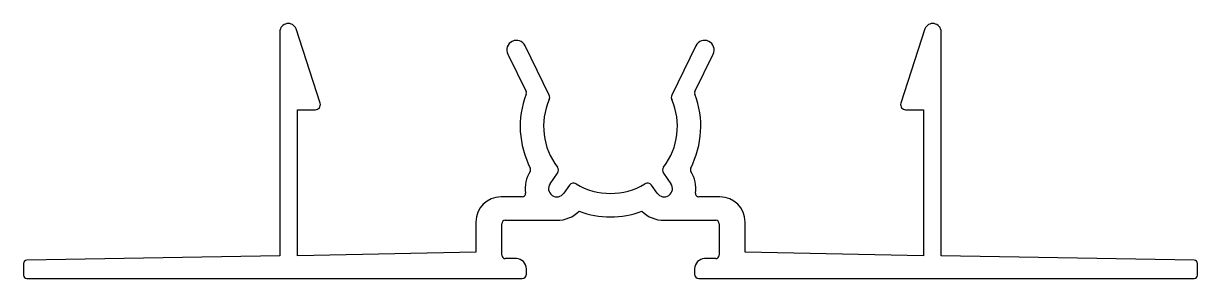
# Model space of a CAD drawing. Extents: x 1176.9 to 1247.1, y 1854.4 to 1869.6.
import ezdxf

# ---------------------------------------------------------------- set-up
doc = ezdxf.new("R2010")
doc.units = 0
doc.layers.add('DIM', color=7, linetype='CONTINUOUS')

msp = doc.modelspace()

# ---------------------------------------------------------------- linework, layer by layer
at = {"layer": 'DIM'}
for p, q in [((1192.238, 1869.09), (1192.238, 1855.71)), ((1194.648, 1864.825), (1193.212, 1869.259)), ((1230.81, 1869.259), (1229.374, 1864.825)), ((1231.784, 1855.71), (1231.784, 1869.09)), ((1208.345, 1865.301), (1206.903, 1868.257)), ((1217.119, 1868.257), (1215.677, 1865.301)), ((1205.87, 1867.753), (1206.959, 1865.52)), ((1217.063, 1865.52), (1218.153, 1867.753)), ((1193.297, 1855.71), (1193.297, 1864.432)), ((1193.297, 1864.432), (1194.363, 1864.432)), ((1229.66, 1864.432), (1230.725, 1864.432)), ((1230.725, 1864.432), (1230.725, 1855.71)), ((1208.396, 1860.017), (1208.841, 1860.652)), ((1215.181, 1860.652), (1215.626, 1860.017)), ((1209.551, 1859.922), (1209.215, 1859.443)), ((1214.807, 1859.443), (1214.471, 1859.922)), ((1206.727, 1859.23), (1205.466, 1859.23)), ((1218.556, 1859.23), (1217.295, 1859.23)), ((1203.966, 1857.73), (1203.966, 1855.928)), ((1205.511, 1855.741), (1205.511, 1857.63)), ((1205.711, 1857.83), (1208.806, 1857.83)), ((1215.216, 1857.83), (1218.311, 1857.83)), ((1218.511, 1857.63), (1218.511, 1855.741)), ((1220.056, 1855.928), (1220.056, 1857.73)), ((1192.238, 1855.71), (1177.108, 1855.456)), ((1203.966, 1855.928), (1193.297, 1855.71)), ((1206.381, 1855.541), (1205.711, 1855.541)), ((1218.311, 1855.541), (1217.641, 1855.541)), ((1230.725, 1855.71), (1220.056, 1855.928)), ((1246.914, 1855.456), (1231.784, 1855.71)), ((1176.911, 1855.256), (1176.911, 1854.555)), ((1206.981, 1854.605), (1206.981, 1854.941)), ((1217.041, 1854.941), (1217.041, 1854.605)), ((1247.111, 1854.555), (1247.111, 1855.256)), ((1177.111, 1854.355), (1206.731, 1854.355)), ((1217.291, 1854.355), (1246.911, 1854.355))]:
    msp.add_line(p, q, dxfattribs=at)
for centre, radius, start, end in [((1192.741, 1869.084), 0.503, 20.37087, 179.36074), ((1231.281, 1869.084), 0.503, 0.63926, 159.62913), ((1206.386, 1868.005), 0.575, 26, 206), ((1217.636, 1868.005), 0.575, 334, 154), ((1212.011, 1863.436), 5.4, 159.11524, 207.35651), ((1206.779, 1865.433), 0.2, 339.11524, 26), ((1208.076, 1865.169), 0.3, 336.23407, 26), ((1215.946, 1865.169), 0.3, 154, 203.76593), ((1212.011, 1863.436), 5.4, 332.64349, 20.88476), ((1217.243, 1865.433), 0.2, 154, 200.88476), ((1194.363, 1864.732), 0.3, 270, 17.94245), ((1212.011, 1863.436), 4, 156.23407, 217.40266), ((1212.011, 1863.436), 4, 322.59734, 23.76593), ((1229.66, 1864.732), 0.3, 162.05755, 270), ((1208.595, 1860.824), 0.3, 325, 37.40266), ((1215.427, 1860.824), 0.3, 142.59734, 215), ((1208.806, 1859.73), 1.9, 147.35651, 188.21321), ((1207.037, 1860.863), 0.2, 327.35651, 27.35651), ((1216.985, 1860.863), 0.2, 152.64349, 212.64349), ((1215.216, 1859.73), 1.9, 351.78679, 32.64349), ((1208.806, 1859.73), 0.5, 145, 325), ((1209.796, 1859.75), 0.3, 59.00063, 145), ((1212.011, 1863.436), 4, 239.00063, 300.99937), ((1214.226, 1859.75), 0.3, 35, 120.99937), ((1215.216, 1859.73), 0.5, 215, 35), ((1205.466, 1857.73), 1.5, 90, 180), ((1206.727, 1859.43), 0.2, 270, 8.21321), ((1217.295, 1859.43), 0.2, 171.78679, 270), ((1218.556, 1857.73), 1.5, 0, 90), ((1208.806, 1859.73), 1.9, 270, 314.39913), ((1212.011, 1863.436), 5.4, 249.67015, 290.32985), ((1215.216, 1859.73), 1.9, 225.60087, 270), ((1205.711, 1857.63), 0.2, 90, 180), ((1218.311, 1857.63), 0.2, 0, 90), ((1177.111, 1855.256), 0.2, 90.96286, 180), ((1205.711, 1855.741), 0.2, 180, 270), ((1206.381, 1854.941), 0.6, 0, 90), ((1217.641, 1854.941), 0.6, 90, 180), ((1218.311, 1855.741), 0.2, 270, 360), ((1246.911, 1855.256), 0.2, 0, 89.03714), ((1177.111, 1854.555), 0.2, 180, 270), ((1206.731, 1854.605), 0.25, 270, 360), ((1217.291, 1854.605), 0.25, 180, 270), ((1246.911, 1854.555), 0.2, 270, 0)]:
    msp.add_arc(centre, radius, start, end, dxfattribs=at)

doc.saveas('drawing.dxf')
